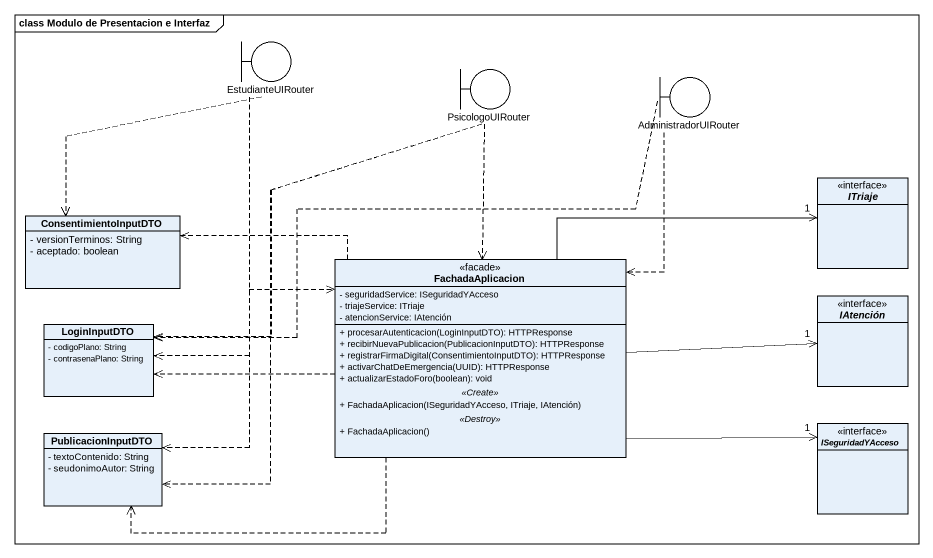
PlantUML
@startuml
mainframe class Modulo de Presentacion e Interfaz
allowmixing
hide circle
hide empty members
skinparam classAttributeIconSize 0
boundary EstudianteUIRouter
boundary PsicologoUIRouter
boundary AdministradorUIRouter
interface ITriaje
class ConsentimientoInputDTO {
  - versionTerminos: String
  - aceptado: boolean
}
class FachadaAplicacion <<facade>> {
  - seguridadService: ISeguridadYAcceso
  - triajeService: ITriaje
  - atencionService: IAtención
  --
  + procesarAutenticacion(LoginInputDTO): HTTPResponse
  + recibirNuevaPublicacion(PublicacionInputDTO): HTTPResponse
  + registrarFirmaDigital(ConsentimientoInputDTO): HTTPResponse
  + activarChatDeEmergencia(UUID): HTTPResponse
  + actualizarEstadoForo(boolean): void
  .. <<Create>> ..
  + FachadaAplicacion(ISeguridadYAcceso, ITriaje, IAtención)
  .. <<Destroy>> ..
  + FachadaAplicacion()
}
interface IAtención
class LoginInputDTO {
  - codigoPlano: String
  - contrasenaPlano: String
}
class PublicacionInputDTO {
  - textoContenido: String
  - seudonimoAutor: String
}
interface ISeguridadYAcceso
EstudianteUIRouter ..> ConsentimientoInputDTO
EstudianteUIRouter ..> FachadaAplicacion
EstudianteUIRouter ..> LoginInputDTO
EstudianteUIRouter ..> PublicacionInputDTO
PsicologoUIRouter ..> FachadaAplicacion
PsicologoUIRouter .left.> LoginInputDTO
PsicologoUIRouter ..> PublicacionInputDTO
AdministradorUIRouter ..> FachadaAplicacion
AdministradorUIRouter .left.> LoginInputDTO
FachadaAplicacion -right-> "1" ITriaje
FachadaAplicacion .left.> ConsentimientoInputDTO
FachadaAplicacion -right-> "1" IAtención
FachadaAplicacion .left.> LoginInputDTO
FachadaAplicacion .left.> PublicacionInputDTO
FachadaAplicacion -right-> "1" ISeguridadYAcceso
@enduml
